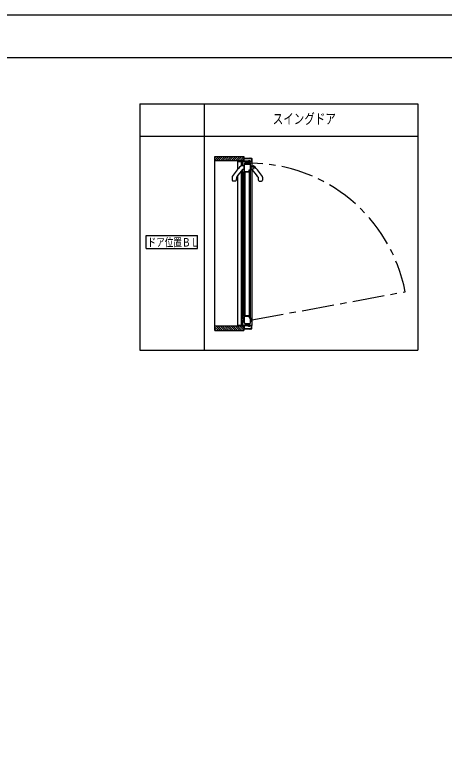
# Model space of a CAD drawing. Units: millimetres on the paper. Extents: x -305 to 305, y -152 to 152.
# Drawn here: x -10.6 to 89.7, y -26.6 to 148.5 of the extents above; entities that cross this region are included whole.
import ezdxf
from ezdxf.enums import TextEntityAlignment as Align

# ---------------------------------------------------------------- set-up
doc = ezdxf.new("R2010")
doc.units = ezdxf.units.MM
doc.linetypes.add('USER1', pattern=[12, 7.5, -1.5, 1.5, -1.5])
doc.linetypes.add('USER2', pattern=[15, 7.5, -1.5, 1.5, -1.5, 1.5, -1.5])
for name, color, linetype, lineweight in [('0-1_VIEW0001', 7, 'Continuous', 25), ('0-2_DEFPOINTS', 7, 'Continuous', 25), ('0-4_図面枠', 3, 'Continuous', 25)]:
    doc.layers.add(name, color=color, linetype=linetype, lineweight=lineweight)
doc.styles.add('ＭＳ ゴシック', font='')
doc.styles.get('ＭＳ ゴシック').set_extended_font_data('MS Gothic')

msp = doc.modelspace()

# ---------------------------------------------------------------- linework, layer by layer
at = {"layer": '0-1_VIEW0001'}
for p, q in [((18.617, 127.749), (18.617, 70.249)), ((18.617, 127.749), (83.617, 127.749)), ((33.617, 127.749), (33.617, 70.249)), ((83.617, 127.749), (83.617, 70.249)), ((18.617, 120.249), (83.617, 120.249)), ((36.15, 114.637), (36.966, 115.453)), ((36.15, 74.854), (36.15, 115.453)), ((36.15, 115.453), (42.9, 115.453)), ((36.15, 115.132), (36.471, 115.453)), ((42.9, 114.453), (36.15, 114.453)), ((36.461, 114.453), (37.461, 115.453)), ((36.956, 114.453), (37.956, 115.453)), ((37.451, 114.453), (38.451, 115.453)), ((37.951, 114.453), (38.951, 115.453)), ((38.451, 114.453), (39.451, 115.453)), ((38.951, 114.453), (39.951, 115.453)), ((39.451, 114.453), (40.451, 115.453)), ((39.951, 114.453), (40.951, 115.453)), ((40.451, 114.453), (41.451, 115.453)), ((40.951, 114.453), (41.951, 115.453)), ((41.451, 114.453), (42.451, 115.453)), ((41.525, 114.452), (41.525, 114.302)), ((41.525, 114.317), (41.525, 114.437)), ((41.525, 112.543), (41.525, 114.277)), ((41.525, 114.277), (42.39, 114.277)), ((41.54, 114.452), (41.56, 114.452)), ((42.375, 114.302), (41.54, 114.302)), ((41.575, 114.437), (41.575, 114.367)), ((41.59, 114.352), (42.96, 114.352)), ((41.951, 114.453), (42.9, 115.402)), ((42.349, 113.323), (42.349, 114.277)), ((42.39, 113.602), (42.39, 114.287)), ((42.44, 114.287), (42.44, 113.967)), ((42.44, 114.277), (44.775, 114.277)), ((42.44, 113.892), (42.44, 113.622)), ((42.451, 114.453), (42.9, 114.902)), ((44.75, 114.302), (42.455, 114.302)), ((42.455, 113.952), (42.54, 113.952)), ((42.525, 113.907), (42.455, 113.907)), ((42.525, 113.952), (42.525, 114.277)), ((42.525, 113.607), (42.525, 113.907)), ((42.54, 113.847), (42.54, 113.892)), ((42.575, 113.832), (42.555, 113.832)), ((42.59, 113.902), (42.59, 113.847)), ((42.665, 113.327), (42.665, 114.277)), ((42.9, 115.453), (42.9, 114.452)), ((42.975, 114.367), (42.975, 115.002)), ((42.99, 113.802), (42.99, 112.027)), ((43.02, 114.367), (43.02, 114.992)), ((43.025, 115.052), (44.32, 115.052)), ((43.035, 115.007), (44.715, 115.007)), ((44.715, 114.352), (43.035, 114.352)), ((43.04, 113.667), (43.04, 113.792)), ((43.05, 113.812), (43.05, 113.842)), ((43.06, 113.827), (43.06, 113.652)), ((44.23, 113.877), (43.11, 113.877)), ((43.524, 114.227), (43.957, 114.227)), ((44, 114.502), (44, 114.452)), ((44, 114.502), (44.35, 114.502)), ((44.28, 113.652), (44.28, 113.827)), ((44.315, 113.852), (44.315, 113.667)), ((44.335, 115.067), (44.335, 115.117)), ((44.345, 115.127), (44.365, 115.127)), ((44.375, 115.117), (44.375, 115.067)), ((44.39, 115.052), (44.725, 115.052)), ((44.73, 114.992), (44.73, 114.367)), ((44.775, 115.002), (44.775, 114.327)), ((44.775, 114.277), (44.775, 113.327)), ((42.352, 76.027), (42.352, 112.117)), ((42.975, 113.327), (42.398, 113.327)), ((42.54, 113.552), (42.44, 113.552)), ((42.455, 113.607), (42.525, 113.607)), ((42.525, 113.327), (42.525, 113.552)), ((42.525, 77.55), (42.525, 112.302)), ((42.54, 113.622), (42.54, 113.667)), ((42.555, 113.682), (42.575, 113.682)), ((42.59, 113.667), (42.59, 113.602)), ((42.665, 77.552), (42.665, 112.442)), ((42.975, 112.477), (42.779, 112.477)), ((42.99, 112.447), (42.99, 112.535)), ((43.035, 113.592), (43.035, 112.027)), ((43.564, 113.607), (43.05, 113.607)), ((44.3, 113.652), (43.055, 113.652)), ((43.06, 113.652), (43.11, 113.652)), ((44.28, 113.652), (43.11, 113.652)), ((43.586, 113.592), (43.575, 113.603)), ((43.884, 113.587), (43.597, 113.587)), ((43.906, 113.603), (43.895, 113.592)), ((44.308, 113.607), (43.917, 113.607)), ((44.18, 111.957), (44.18, 112.332)), ((44.195, 112.347), (44.21, 112.347)), ((44.225, 112.332), (44.225, 112.312)), ((44.225, 111.977), (44.225, 112.202)), ((44.24, 112.297), (44.37, 112.297)), ((44.275, 112.252), (44.4, 112.252)), ((44.275, 77.927), (44.275, 112.227)), ((44.275, 112.227), (44.425, 112.227)), ((44.348, 113.637), (44.325, 113.615)), ((44.355, 113.707), (44.355, 113.655)), ((44.425, 77.927), (44.425, 112.227)), ((44.425, 112.227), (44.425, 111.931)), ((44.445, 112.372), (44.445, 113.707)), ((44.49, 111.917), (44.49, 113.777)), ((44.505, 113.327), (45.083, 113.327)), ((44.505, 112.477), (44.701, 112.477)), ((44.775, 112.463), (44.775, 76.027)), ((40.19, 110.677), (40.19, 109.927)), ((41.22, 110.613), (41.22, 110.227)), ((41.525, 76.027), (41.525, 111.109)), ((44.475, 111.902), (42.99, 111.902)), ((42.99, 78.252), (42.99, 111.902)), ((43.115, 111.947), (44.17, 111.947)), ((43.115, 111.902), (44.242, 111.902)), ((43.14, 111.902), (43.14, 78.252)), ((44.255, 111.91), (44.263, 111.924)), ((44.265, 111.931), (44.265, 111.937)), ((44.427, 111.924), (44.436, 111.91)), ((44.449, 111.902), (44.475, 111.902)), ((44.475, 78.252), (44.475, 111.902)), ((46.26, 110.613), (46.26, 110.227)), ((47.29, 110.677), (47.29, 109.927)), ((40.965, 109.727), (40.39, 109.727)), ((46.516, 109.727), (47.09, 109.727)), ((20.117, 93.999), (20.117, 96.999)), ((20.117, 96.999), (32.117, 96.999)), ((32.117, 93.999), (32.117, 96.999)), ((20.117, 93.999), (32.117, 93.999)), ((42.49, 77.502), (42.49, 77.252)), ((42.529, 76.752), (42.529, 77.202)), ((42.815, 77.552), (42.54, 77.552)), ((42.54, 77.202), (42.815, 77.202)), ((42.669, 76.027), (42.669, 77.202)), ((42.815, 77.552), (42.865, 77.552)), ((42.815, 77.202), (42.865, 77.202)), ((42.865, 77.552), (42.865, 77.202)), ((42.915, 77.602), (42.99, 77.602)), ((42.915, 77.152), (42.99, 77.152)), ((42.99, 78.127), (42.99, 76.702)), ((43.035, 76.702), (43.035, 78.127)), ((44.242, 78.252), (43.115, 78.252)), ((43.115, 78.207), (44.17, 78.207)), ((44.18, 78.197), (44.18, 77.822)), ((44.195, 77.807), (44.21, 77.807)), ((44.225, 77.952), (44.225, 78.177)), ((44.225, 77.822), (44.225, 77.842)), ((44.24, 77.857), (44.37, 77.857)), ((44.263, 78.231), (44.254, 78.245)), ((44.265, 78.217), (44.265, 78.223)), ((44.4, 77.902), (44.275, 77.902)), ((44.425, 78.223), (44.425, 77.927)), ((44.436, 78.245), (44.427, 78.231)), ((44.445, 77.782), (44.445, 76.877)), ((44.475, 78.252), (44.449, 78.252)), ((44.49, 76.877), (44.49, 78.237)), ((42.9, 75.852), (36.15, 75.852)), ((36.15, 75.668), (36.966, 74.853)), ((36.461, 75.853), (37.461, 74.853)), ((36.956, 75.853), (37.956, 74.853)), ((37.451, 75.853), (38.451, 74.853)), ((37.951, 75.853), (38.951, 74.853)), ((38.451, 75.853), (39.451, 74.853)), ((38.951, 75.853), (39.951, 74.853)), ((39.451, 75.853), (40.451, 74.853)), ((39.951, 75.853), (40.951, 74.853)), ((40.451, 75.853), (41.451, 74.853)), ((40.951, 75.853), (41.951, 74.853)), ((41.451, 75.853), (42.451, 74.853)), ((41.525, 76.027), (44.775, 76.027)), ((41.525, 75.987), (41.525, 75.867)), ((42.375, 76.002), (41.54, 76.002)), ((41.54, 75.852), (41.56, 75.852)), ((41.575, 75.867), (41.575, 75.937)), ((41.59, 75.952), (42.96, 75.952)), ((41.951, 75.853), (42.9, 74.903)), ((42.39, 76.702), (42.39, 76.017)), ((42.54, 76.752), (42.44, 76.752)), ((42.44, 76.412), (42.44, 76.682)), ((42.44, 76.017), (42.44, 76.337)), ((42.451, 75.853), (42.9, 75.403)), ((42.455, 76.697), (42.525, 76.697)), ((42.525, 76.397), (42.455, 76.397)), ((42.455, 76.352), (42.54, 76.352)), ((44.75, 76.002), (42.455, 76.002)), ((42.529, 76.397), (42.529, 76.697)), ((42.529, 76.027), (42.529, 76.352)), ((42.54, 76.682), (42.54, 76.637)), ((42.54, 76.457), (42.54, 76.412)), ((42.555, 76.622), (42.575, 76.622)), ((42.575, 76.472), (42.555, 76.472)), ((42.59, 76.637), (42.59, 76.702)), ((42.59, 76.402), (42.59, 76.457)), ((42.9, 75.852), (42.9, 74.853)), ((42.975, 75.937), (42.975, 75.302)), ((43.02, 76.612), (43.245, 76.312)), ((43.02, 75.937), (43.02, 75.312)), ((44.715, 75.952), (43.035, 75.952)), ((43.035, 75.297), (44.715, 75.297)), ((43.281, 76.339), (43.056, 76.639)), ((43.325, 76.372), (43.325, 76.331)), ((43.365, 76.252), (43.375, 76.252)), ((43.389, 76.305), (43.367, 76.363)), ((44.09, 76.437), (43.39, 76.437)), ((43.39, 76.397), (44.09, 76.397)), ((43.39, 76.267), (43.39, 76.299)), ((44.35, 75.802), (44, 75.802)), ((44.09, 76.299), (44.09, 76.267)), ((44.113, 76.363), (44.091, 76.305)), ((44.105, 76.252), (44.139, 76.252)), ((44.155, 76.338), (44.155, 76.372)), ((44.35, 75.802), (44.35, 75.852)), ((44.73, 75.312), (44.73, 75.937)), ((44.775, 75.302), (44.775, 75.977)), ((36.15, 75.173), (36.471, 74.853)), ((36.15, 74.853), (42.9, 74.853)), ((43.025, 75.252), (44.32, 75.252)), ((44.335, 75.237), (44.335, 75.187)), ((44.345, 75.177), (44.365, 75.177)), ((44.375, 75.187), (44.375, 75.237)), ((44.39, 75.252), (44.725, 75.252)), ((18.617, 70.249), (83.617, 70.249))]:
    msp.add_line(p, q, dxfattribs=at)
at = {"layer": '0-1_VIEW0001', "color": 40, "linetype": 'USER2'}
for p, q in [((42.928, 112.863), (42.911, 112.863)), ((42.928, 112.732), (42.911, 112.732))]:
    msp.add_line(p, q, dxfattribs=at)
at = {"layer": '0-1_VIEW0001', "color": 40}
for p, q in [((42.958, 113.222), (42.97, 113.222)), ((42.97, 112.372), (42.958, 112.372)), ((42.97, 113.222), (42.97, 112.872)), ((42.97, 113.172), (42.99, 113.172)), ((42.97, 112.722), (42.97, 112.372)), ((42.99, 112.422), (42.97, 112.422)), ((44.49, 113.297), (44.525, 113.295)), ((44.525, 112.299), (44.49, 112.297)), ((44.571, 113.253), (44.6, 113.067)), ((44.6, 112.528), (44.571, 112.342)), ((45.253, 112.933), (44.717, 112.961)), ((44.717, 112.634), (45.253, 112.662))]:
    msp.add_line(p, q, dxfattribs=at)
at = {"layer": '0-1_VIEW0001', "linetype": 'USER1'}
msp.add_line((44.775, 77.325), (80.63, 83.9), dxfattribs=at)
at = {"layer": '0-1_VIEW0001'}
for points in [[(41.525, 114.437), (41.53, 114.448), (41.54, 114.452)], [(41.54, 114.302), (41.53, 114.307), (41.525, 114.317)], [(41.56, 114.452), (41.571, 114.448), (41.575, 114.437)], [(41.575, 114.367), (41.58, 114.357), (41.59, 114.352)], [(42.39, 114.287), (42.386, 114.298), (42.375, 114.302)], [(42.455, 114.302), (42.445, 114.298), (42.44, 114.287)], [(42.44, 113.967), (42.445, 113.957), (42.455, 113.952)], [(42.455, 113.907), (42.445, 113.903), (42.44, 113.892)], [(42.54, 113.892), (42.536, 113.903), (42.525, 113.907)], [(42.54, 113.952), (42.576, 113.938), (42.59, 113.902)], [(42.555, 113.832), (42.545, 113.837), (42.54, 113.847)], [(42.59, 113.847), (42.586, 113.837), (42.575, 113.832)], [(42.96, 114.352), (42.971, 114.357), (42.975, 114.367)], [(42.975, 115.002), (42.99, 115.038), (43.025, 115.052)], [(43.05, 113.842), (43.047, 113.849), (43.04, 113.852), (43.005, 113.838), (42.99, 113.802)], [(43.02, 114.992), (43.025, 115.003), (43.035, 115.007)], [(43.035, 114.352), (43.025, 114.357), (43.02, 114.367)], [(43.04, 113.792), (43.041, 113.797), (43.044, 113.8), (43.049, 113.806), (43.05, 113.812)], [(44.35, 114.452), (44, 114.452), (43.941, 114.374)], [(44.49, 113.777), (44.454, 113.866), (44.414, 113.894), (44.365, 113.902), (44.33, 113.888), (44.315, 113.852)], [(44.32, 115.052), (44.331, 115.057), (44.335, 115.067)], [(44.335, 115.117), (44.338, 115.124), (44.345, 115.127)], [(44.35, 114.502), (44.35, 114.452), (44.41, 114.374)], [(44.365, 115.127), (44.372, 115.124), (44.375, 115.117)], [(44.375, 115.067), (44.38, 115.057), (44.39, 115.052)], [(44.715, 115.007), (44.726, 115.003), (44.73, 114.992)], [(44.73, 114.367), (44.726, 114.357), (44.715, 114.352)], [(44.725, 115.052), (44.761, 115.038), (44.775, 115.002)], [(44.775, 114.327), (44.768, 114.31), (44.75, 114.302)], [(42.44, 113.552), (42.405, 113.567), (42.39, 113.602)], [(42.44, 113.622), (42.445, 113.612), (42.455, 113.607)], [(42.525, 113.607), (42.536, 113.612), (42.54, 113.622)], [(42.54, 113.667), (42.545, 113.678), (42.555, 113.682)], [(42.59, 113.602), (42.576, 113.567), (42.54, 113.552)], [(42.575, 113.682), (42.586, 113.678), (42.59, 113.667)], [(43.05, 113.607), (43.04, 113.603), (43.035, 113.592)], [(43.055, 113.652), (43.045, 113.657), (43.04, 113.667)], [(43.575, 113.603), (43.57, 113.606), (43.564, 113.607)], [(43.597, 113.587), (43.591, 113.588), (43.586, 113.592)], [(43.895, 113.592), (43.89, 113.588), (43.884, 113.587)], [(43.917, 113.607), (43.911, 113.606), (43.906, 113.603)], [(44.18, 112.332), (44.185, 112.343), (44.195, 112.347)], [(44.21, 112.347), (44.221, 112.343), (44.225, 112.332)], [(44.225, 112.312), (44.23, 112.302), (44.24, 112.297)], [(44.225, 112.202), (44.24, 112.238), (44.275, 112.252)], [(44.315, 113.667), (44.311, 113.657), (44.3, 113.652)], [(44.325, 113.615), (44.317, 113.609), (44.308, 113.607)], [(44.355, 113.655), (44.353, 113.645), (44.348, 113.637)], [(44.445, 113.707), (44.4, 113.752), (44.355, 113.707)], [(44.37, 112.297), (44.423, 112.319), (44.445, 112.372)], [(44.4, 112.252), (44.418, 112.245), (44.425, 112.227)], [(42.99, 112.027), (43.027, 111.939), (43.115, 111.902)], [(43.035, 112.027), (43.059, 111.971), (43.115, 111.947)], [(44.17, 111.947), (44.177, 111.95), (44.18, 111.957)], [(44.265, 111.937), (44.261, 111.948), (44.25, 111.952), (44.233, 111.96), (44.225, 111.977)], [(44.242, 111.902), (44.249, 111.904), (44.255, 111.91)], [(44.263, 111.924), (44.265, 111.927), (44.265, 111.931)], [(44.425, 111.931), (44.426, 111.927), (44.427, 111.924)], [(44.436, 111.91), (44.441, 111.904), (44.449, 111.902)], [(44.475, 111.902), (44.486, 111.907), (44.49, 111.917)], [(43.115, 78.252), (43.027, 78.216), (42.99, 78.127)], [(43.035, 78.127), (43.059, 78.184), (43.115, 78.207)], [(44.17, 78.207), (44.177, 78.204), (44.18, 78.197)], [(44.18, 77.822), (44.184, 77.812), (44.195, 77.807)], [(44.21, 77.807), (44.221, 77.812), (44.225, 77.822)], [(44.225, 78.177), (44.232, 78.195), (44.25, 78.202), (44.261, 78.207), (44.265, 78.217)], [(44.275, 77.902), (44.24, 77.917), (44.225, 77.952)], [(44.225, 77.842), (44.229, 77.853), (44.24, 77.857)], [(44.254, 78.245), (44.249, 78.25), (44.242, 78.252)], [(44.265, 78.223), (44.265, 78.227), (44.263, 78.231)], [(44.37, 77.857), (44.423, 77.835), (44.445, 77.782)], [(44.425, 77.927), (44.418, 77.909), (44.4, 77.902)], [(44.427, 78.231), (44.426, 78.227), (44.425, 78.223)], [(44.449, 78.252), (44.441, 78.25), (44.436, 78.245)], [(44.49, 78.237), (44.486, 78.248), (44.475, 78.252)], [(41.54, 76.002), (41.53, 75.998), (41.525, 75.987)], [(41.525, 75.867), (41.53, 75.857), (41.54, 75.852)], [(41.56, 75.852), (41.571, 75.857), (41.575, 75.867)], [(41.575, 75.937), (41.58, 75.948), (41.59, 75.952)], [(42.39, 76.017), (42.386, 76.007), (42.375, 76.002)], [(42.44, 76.752), (42.405, 76.738), (42.39, 76.702)], [(42.44, 76.682), (42.445, 76.693), (42.455, 76.697)], [(42.455, 76.397), (42.445, 76.402), (42.44, 76.412)], [(42.44, 76.337), (42.445, 76.348), (42.455, 76.352)], [(42.455, 76.002), (42.445, 76.007), (42.44, 76.017)], [(42.525, 76.697), (42.536, 76.693), (42.54, 76.682)], [(42.54, 76.412), (42.536, 76.402), (42.525, 76.397)], [(42.59, 76.702), (42.576, 76.738), (42.54, 76.752)], [(42.54, 76.637), (42.545, 76.627), (42.555, 76.622)], [(42.555, 76.472), (42.545, 76.468), (42.54, 76.457)], [(42.54, 76.352), (42.576, 76.367), (42.59, 76.402)], [(42.575, 76.622), (42.586, 76.627), (42.59, 76.637)], [(42.59, 76.457), (42.586, 76.468), (42.575, 76.472)], [(42.96, 75.952), (42.971, 75.948), (42.975, 75.937)], [(42.975, 75.302), (42.99, 75.267), (43.025, 75.252)], [(42.99, 76.702), (42.998, 76.655), (43.02, 76.612)], [(43.035, 75.952), (43.025, 75.948), (43.02, 75.937)], [(43.02, 75.312), (43.025, 75.302), (43.035, 75.297)], [(43.056, 76.639), (43.04, 76.669), (43.035, 76.702)], [(43.245, 76.312), (43.298, 76.268), (43.365, 76.252)], [(43.325, 76.331), (43.317, 76.317), (43.301, 76.319), (43.29, 76.328), (43.281, 76.339)], [(43.39, 76.437), (43.344, 76.418), (43.325, 76.372)], [(43.367, 76.363), (43.369, 76.386), (43.39, 76.397)], [(43.375, 76.252), (43.386, 76.257), (43.39, 76.267)], [(43.39, 76.299), (43.39, 76.302), (43.389, 76.305)], [(44, 75.802), (44, 75.852), (43.941, 75.931)], [(44, 75.852), (44.35, 75.852), (44.41, 75.931)], [(44.155, 76.372), (44.136, 76.418), (44.09, 76.437)], [(44.09, 76.397), (44.111, 76.386), (44.113, 76.363)], [(44.091, 76.305), (44.09, 76.302), (44.09, 76.299)], [(44.09, 76.267), (44.094, 76.257), (44.105, 76.252)], [(44.139, 76.252), (44.154, 76.254), (44.168, 76.261), (44.305, 76.377), (44.405, 76.53), (44.466, 76.699), (44.49, 76.877)], [(44.445, 76.877), (44.424, 76.723), (44.375, 76.571), (44.326, 76.459), (44.252, 76.367), (44.179, 76.326), (44.164, 76.324), (44.155, 76.338)], [(44.73, 75.937), (44.726, 75.948), (44.715, 75.952)], [(44.715, 75.297), (44.726, 75.302), (44.73, 75.312)], [(44.725, 75.252), (44.761, 75.267), (44.775, 75.302)], [(44.775, 75.977), (44.768, 75.995), (44.75, 76.002)], [(44.32, 75.252), (44.331, 75.248), (44.335, 75.237)], [(44.335, 75.187), (44.338, 75.18), (44.345, 75.177)], [(44.365, 75.177), (44.372, 75.18), (44.375, 75.187)], [(44.375, 75.237), (44.38, 75.248), (44.39, 75.252)]]:
    msp.add_lwpolyline(points, dxfattribs=at)
for centre, radius, start, end in [((43.11, 113.827), 0.05, 90, 180), ((43.74, 113.852), 0.45, 128.21321, 176.81526), ((43.524, 114.127), 0.1, 90, 128.21321), ((43.953, 114.365), 0.015, 142.83915, 250.52878), ((43.957, 114.127), 0.1, 51.78679, 90), ((43.996, 115), 0.0077, 90, 207.28096), ((43.74, 113.852), 0.45, 3.18474, 51.78679), ((44.23, 113.827), 0.05, 0, 90), ((44.398, 114.365), 0.015, 289.47122, 37.16085), ((51.319, 103.918), 13.05, 134.40318, 148.24605), ((51.319, 103.918), 12.15, 135.61305, 145.92995), ((42.398, 113.027), 0.3, 90, 134.40318), ((42.779, 112.277), 0.2, 90, 135.61305), ((42.975, 113.312), 0.015, 0, 90), ((42.975, 112.492), 0.015, 270, 0), ((44.505, 113.312), 0.015, 90, 180), ((44.505, 112.492), 0.015, 180, 270), ((44.701, 112.277), 0.2, 44.38695, 90), ((36.161, 103.918), 12.15, 34.07005, 44.38695), ((45.083, 113.027), 0.3, 45.59682, 90), ((36.161, 103.918), 13.05, 31.75395, 45.59682), ((40.39, 110.677), 0.2, 147.03513, 180), ((41.42, 110.613), 0.2, 145.92995, 180), ((46.06, 110.613), 0.2, 0, 34.07005), ((47.09, 110.677), 0.2, 0, 32.96487), ((40.39, 109.927), 0.2, 180, 270), ((40.965, 109.927), 0.2, 270, 339.07517), ((40.18, 110.227), 1.04, 339.07517, 0), ((47.3, 110.227), 1.04, 180, 200.92483), ((46.516, 109.927), 0.2, 200.92483, 270), ((47.09, 109.927), 0.2, 270, 0), ((42.54, 77.502), 0.05, 90, 180), ((42.54, 77.252), 0.05, 180, 270), ((42.915, 77.552), 0.05, 90, 180), ((42.915, 77.202), 0.05, 180, 270), ((43.953, 75.94), 0.015, 109.47122, 217.16085), ((44.398, 75.94), 0.015, 322.83915, 70.52878)]:
    msp.add_arc(centre, radius, start, end, dxfattribs=at)
at = {"layer": '0-1_VIEW0001', "linetype": 'USER1'}
msp.add_arc((44.275, 76.877), 37.027, 10.93399, 89.70079, dxfattribs=at)
at = {"layer": '0-1_VIEW0001', "color": 40}
for centre, radius, start, end in [((45.51, 112.797), 2.6, 170.87393, 178.55914), ((42.926, 112.862), 0.015, 178.55914, 270), ((42.926, 112.732), 0.015, 90, 181.44086), ((45.51, 112.797), 2.6, 181.44086, 189.12607), ((46.016, 112.797), 3.088, 178.7869, 181.2131), ((42.958, 113.207), 0.015, 90, 170.87393), ((42.958, 112.387), 0.015, 189.12607, 270), ((42.97, 112.862), 0.01, 0, 90), ((42.97, 112.732), 0.01, 270, 0), ((44.522, 113.246), 0.05, 8.59735, 87), ((44.522, 112.349), 0.05, 273, 351.40265), ((44.723, 113.085), 0.125, 188.56086, 267), ((44.723, 112.509), 0.125, 93.00001, 171.44823), ((45.25, 112.883), 0.05, 7.08944, 87.00002), ((45.25, 112.712), 0.05, 272.99998, 352.90954), ((44.555, 112.797), 0.75, 359.9996, 7.00692), ((44.555, 112.797), 0.75, 352.99331, 359.9996)]:
    msp.add_arc(centre, radius, start, end, dxfattribs=at)
at = {"layer": '0-2_DEFPOINTS'}
msp.add_line((118.983, 148.502), (-301.017, 148.502), dxfattribs=at)
at = {"layer": '0-4_図面枠'}
msp.add_lwpolyline([(-291.017, -138.498), (108.983, -138.498), (108.983, 138.502), (-291.017, 138.502)], close=True, dxfattribs=at)

# ---------------------------------------------------------------- texts
at = {"layer": '0-1_VIEW0001', "style": 'ＭＳ ゴシック', "width": 0.75}
for s, height, p in [('スイングドア', 2.405, (49.67, 122.355)), ('ドア位置ＢＬ', 1.921, (20.403, 93.879))]:
    msp.add_text(s, height=height, dxfattribs=at).set_placement(p, align=Align.BOTTOM_LEFT)

doc.saveas('drawing.dxf')
